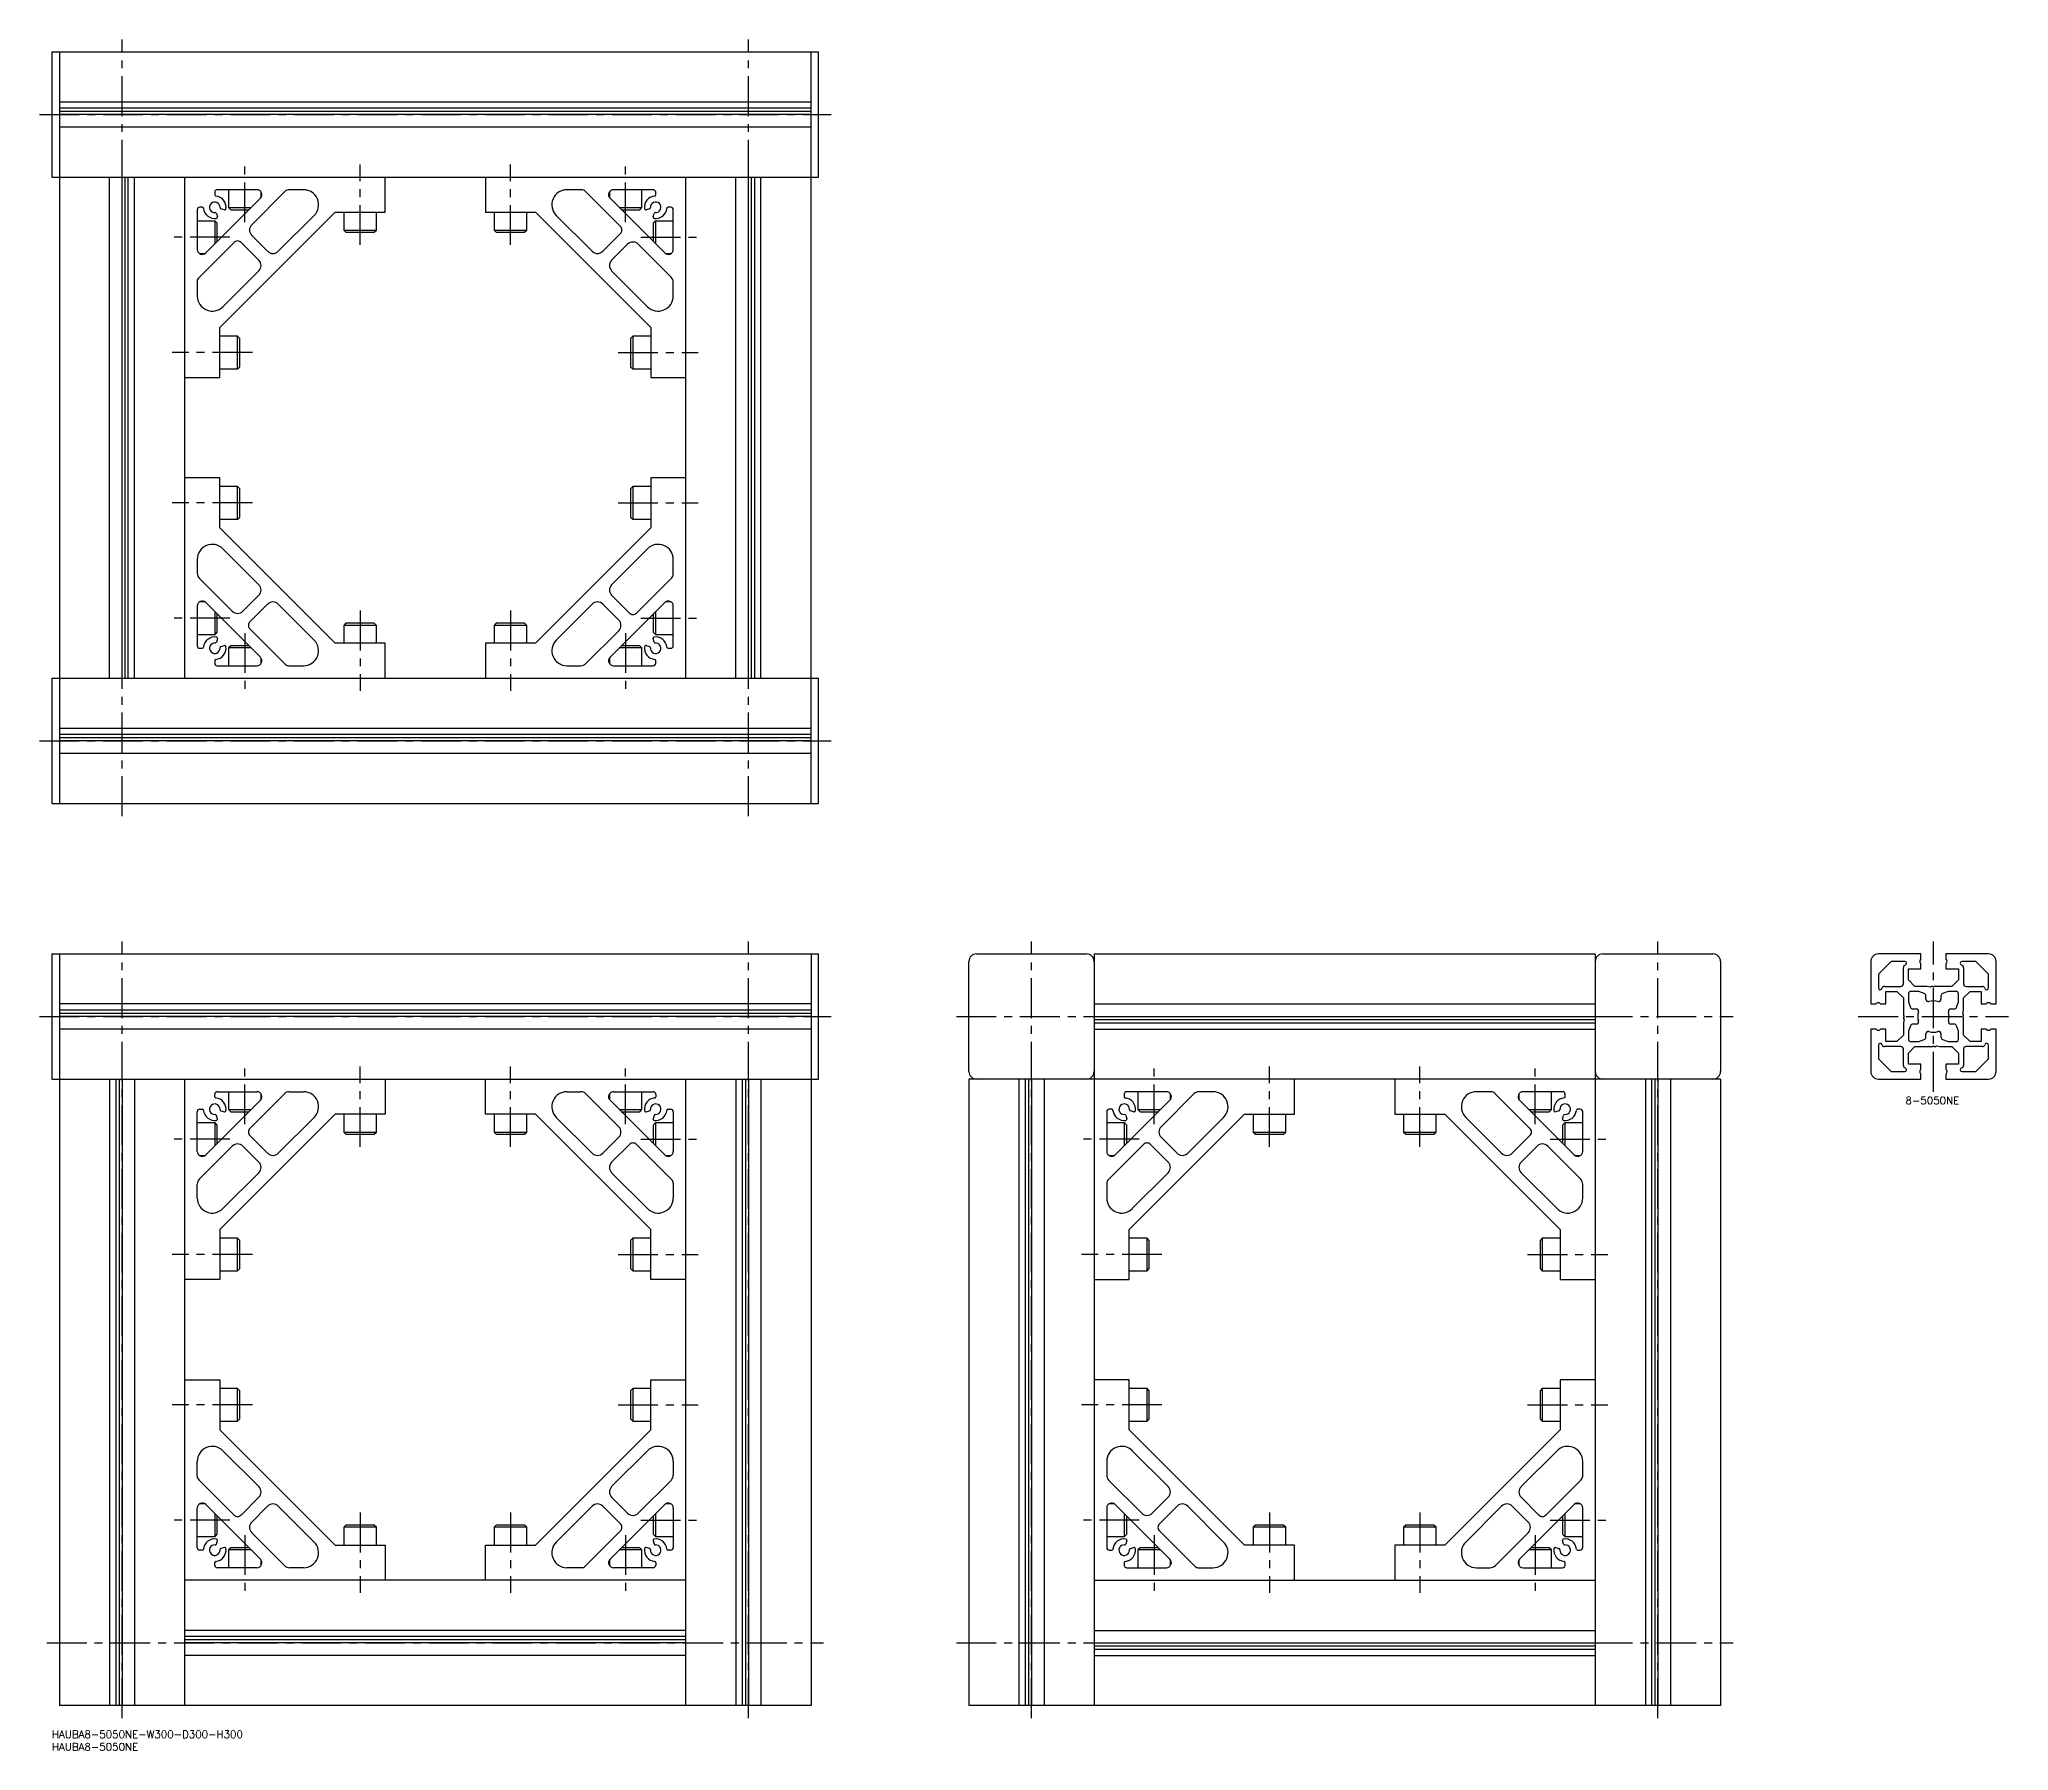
# Model space of a CAD drawing. Extents: x -5 to 781, y -8 to 675.
import ezdxf

# ---------------------------------------------------------------- set-up
doc = ezdxf.new("R2010")
doc.units = 0
doc.header["$LTSCALE"] = 0.5
doc.linetypes.add('CENTER', pattern=[50.8, 31.75, -6.35, 6.35, -6.35])
for name, color, linetype in [('MSM_CENTER', 1, 'CENTER'), ('MSM_CONTINUOUS', 7, 'CONTINUOUS'), ('MSM_PART_NUMBER', 7, 'CONTINUOUS')]:
    doc.layers.add(name, color=color, linetype=linetype)
doc.styles.get("Standard").update_dxf_attribs({"font": 'txt.shx', "height": 3, "bigfont": 'bigfont.shx'})

# ---------------------------------------------------------------- blocks, each defined once
blk = doc.blocks.new('*U8')
at = {"layer": 'MSM_PART_NUMBER'}
blk.add_text('HAUBA8-5050NE-W300-D300-H300', height=3, dxfattribs=at).set_placement((0, -3))
blk = doc.blocks.new('*U9')
at = {"layer": 'MSM_PART_NUMBER'}
blk.add_text('HAUBA8-5050NE', height=3, dxfattribs=at).set_placement((0, -8))
blk = doc.blocks.new('*U10')
at = {"layer": 'MSM_PART_NUMBER'}
blk.add_text('8-5050NE', height=3, dxfattribs=at).set_placement((739.84, 249.97))

msp = doc.modelspace()

# ---------------------------------------------------------------- linework, layer by layer
at = {"layer": 'MSM_CENTER'}
for p, q in [((28, 365), (28, 675)), ((278, 365), (278, 675)), ((-5, 645), (311, 645)), ((77, 602), (77, 625)), ((123, 593), (123, 625)), ((183, 593), (183, 625)), ((229, 602), (229, 625)), ((71, 596), (48, 596)), ((235, 596), (258, 596)), ((80, 550), (48, 550)), ((226, 550), (258, 550)), ((80, 490), (48, 490)), ((226, 490), (258, 490)), ((71, 444), (48, 444)), ((123, 447), (123, 415)), ((183, 447), (183, 415)), ((235, 444), (258, 444)), ((77, 438), (77, 415)), ((229, 438), (229, 415)), ((-5, 395), (311, 395)), ((28, 5), (28, 315)), ((278, 5), (278, 315)), ((391, 5), (391, 315)), ((641, 5), (641, 315)), ((751, 255), (751, 315)), ((-5, 285), (311, 285)), ((361, 285), (671, 285)), ((721, 285), (781, 285)), ((77, 242), (77, 265)), ((123, 233), (123, 265)), ((183, 233), (183, 265)), ((229, 242), (229, 265)), ((440, 242), (440, 265)), ((486, 233), (486, 265)), ((546, 233), (546, 265)), ((592, 242), (592, 265)), ((71, 236), (48, 236)), ((235, 236), (258, 236)), ((434, 236), (411, 236)), ((598, 236), (621, 236)), ((80, 190), (48, 190)), ((226, 190), (258, 190)), ((443, 190), (411, 190)), ((589, 190), (621, 190)), ((80, 130), (48, 130)), ((226, 130), (258, 130)), ((443, 130), (411, 130)), ((589, 130), (621, 130)), ((123, 87), (123, 55)), ((183, 87), (183, 55)), ((486, 87), (486, 55)), ((546, 87), (546, 55)), ((71, 84), (48, 84)), ((235, 84), (258, 84)), ((434, 84), (411, 84)), ((598, 84), (621, 84)), ((77, 78), (77, 55)), ((229, 78), (229, 55)), ((440, 78), (440, 55)), ((592, 78), (592, 55)), ((-2, 35), (308, 35)), ((361, 35), (671, 35))]:
    msp.add_line(p, q, dxfattribs=at)
at = {"layer": 'MSM_CONTINUOUS'}
for p, q in [((0, 670), (0, 620)), ((0, 670), (306, 670)), ((3, 670), (3, 370)), ((303, 370), (303, 670)), ((306, 620), (306, 670)), ((303, 650), (3, 650)), ((303, 647.5), (3, 647.5)), ((303, 646.22), (3, 646.22)), ((303, 645), (3, 645)), ((303, 640), (3, 640)), ((0, 620), (306, 620)), ((23, 420), (23, 620)), ((28, 420), (28, 620)), ((29.22, 420), (29.22, 620)), ((30.5, 420), (30.5, 620)), ((33, 420), (33, 620)), ((53, 420), (53, 620)), ((65, 614), (65, 612.97)), ((81.82, 615), (66, 615)), ((70.5, 615), (70.5, 607.87)), ((92.84, 614.12), (79.75, 601.03)), ((83.5, 611.91), (83.5, 614.09)), ((100.45, 615), (94.96, 615)), ((133, 606), (133, 620)), ((173, 620), (173, 606)), ((211.45, 615), (205.55, 615)), ((226.96, 600.32), (212.86, 614.41)), ((222.5, 614.09), (222.5, 611.91)), ((240, 615), (224.18, 615)), ((235.5, 607.87), (235.5, 615)), ((241, 612.97), (241, 614)), ((253, 420), (253, 620)), ((273, 420), (273, 620)), ((278, 420), (278, 620)), ((279.22, 420), (279.22, 620)), ((280.5, 420), (280.5, 620)), ((283, 420), (283, 620)), ((58, 607), (58, 591.18)), ((60.03, 608), (59, 608)), ((61.41, 589.76), (83.24, 611.59)), ((65.66, 605.54), (66.03, 604.17)), ((67, 559.99), (113.01, 606)), ((68.83, 606.97), (67.46, 607.34)), ((70.5, 607.87), (71.37, 607)), ((70.5, 607.87), (79.52, 607.87)), ((71.37, 607), (78.65, 607)), ((113.01, 606), (133, 606)), ((116.5, 606), (116.5, 598.87)), ((129.5, 598.87), (129.5, 606)), ((173, 606), (192.99, 606)), ((176.5, 606), (176.5, 598.87)), ((189.5, 598.87), (189.5, 606)), ((192.99, 606), (239, 559.99)), ((222.76, 611.59), (244.59, 589.76)), ((226.48, 607.87), (235.5, 607.87)), ((227.35, 607), (234.63, 607)), ((234.63, 607), (235.5, 607.87)), ((238.54, 607.34), (237.17, 606.97)), ((239.97, 604.17), (240.34, 605.54)), ((247, 608), (245.97, 608)), ((248, 591.18), (248, 607)), ((65.13, 602.5), (58, 602.5)), ((66, 601.63), (65.13, 602.5)), ((65.13, 593.48), (65.13, 602.5)), ((66, 594.35), (66, 601.63)), ((90.36, 590.42), (104.69, 604.76)), ((116.5, 598.87), (117.37, 598)), ((116.5, 598.87), (129.5, 598.87)), ((117.37, 598), (128.63, 598)), ((128.63, 598), (129.5, 598.87)), ((176.5, 598.87), (177.37, 598)), ((176.5, 598.87), (189.5, 598.87)), ((177.37, 598), (188.63, 598)), ((188.63, 598), (189.5, 598.87)), ((201.31, 604.76), (215.64, 590.42)), ((219.89, 590.42), (226.96, 597.49)), ((240.87, 602.5), (240, 601.63)), ((240, 601.63), (240, 594.35)), ((248, 602.5), (240.87, 602.5)), ((240.87, 602.5), (240.87, 593.48)), ((72.68, 593.96), (58.59, 579.86)), ((58.91, 589.5), (61.09, 589.5)), ((82.58, 586.89), (75.51, 593.96)), ((79.75, 596.79), (86.11, 590.42)), ((229.79, 593.25), (223.42, 586.89)), ((247.12, 580.16), (234.03, 593.25)), ((244.91, 589.5), (247.09, 589.5)), ((68.24, 568.31), (82.58, 582.64)), ((223.42, 582.64), (237.76, 568.31)), ((58, 578.45), (58, 572.55)), ((248, 572.55), (248, 578.04)), ((67, 540), (67, 559.99)), ((239, 559.99), (239, 540)), ((74.13, 556.5), (67, 556.5)), ((75, 555.63), (74.13, 556.5)), ((74.13, 543.5), (74.13, 556.5)), ((75, 544.37), (75, 555.63)), ((231.87, 556.5), (231, 555.63)), ((231, 555.63), (231, 544.37)), ((239, 556.5), (231.87, 556.5)), ((231.87, 556.5), (231.87, 543.5)), ((67, 543.5), (74.13, 543.5)), ((74.13, 543.5), (75, 544.37)), ((231, 544.37), (231.87, 543.5)), ((231.87, 543.5), (239, 543.5)), ((53, 540), (67, 540)), ((239, 540), (253, 540)), ((67, 500), (53, 500)), ((67, 480.01), (67, 500)), ((74.13, 496.5), (67, 496.5)), ((75, 495.63), (74.13, 496.5)), ((74.13, 483.5), (74.13, 496.5)), ((75, 484.37), (75, 495.63)), ((231.87, 496.5), (231, 495.63)), ((231, 495.63), (231, 484.37)), ((239, 496.5), (231.87, 496.5)), ((231.87, 496.5), (231.87, 483.5)), ((253, 500), (239, 500)), ((239, 500), (239, 480.01)), ((67, 483.5), (74.13, 483.5)), ((113.01, 434), (67, 480.01)), ((74.13, 483.5), (75, 484.37)), ((239, 480.01), (192.99, 434)), ((231, 484.37), (231.87, 483.5)), ((231.87, 483.5), (239, 483.5)), ((82.58, 457.36), (68.24, 471.69)), ((237.76, 471.69), (223.42, 457.36)), ((58, 467.45), (58, 461.96)), ((248, 461.55), (248, 467.45)), ((58.88, 459.84), (71.97, 446.75)), ((233.32, 446.04), (247.41, 460.14)), ((58, 448.82), (58, 433)), ((61.09, 450.5), (58.91, 450.5)), ((83.24, 428.41), (61.41, 450.24)), ((76.21, 446.75), (82.58, 453.11)), ((86.11, 449.58), (79.04, 442.51)), ((104.69, 435.24), (90.36, 449.58)), ((215.64, 449.58), (201.31, 435.24)), ((226.25, 443.21), (219.89, 449.58)), ((244.59, 450.24), (222.76, 428.41)), ((223.42, 453.11), (230.49, 446.04)), ((247.09, 450.5), (244.91, 450.5)), ((248, 433), (248, 448.82)), ((65.13, 437.5), (65.13, 446.52)), ((66, 438.37), (66, 445.65)), ((117.37, 442), (116.5, 441.13)), ((116.5, 441.13), (116.5, 434)), ((129.5, 441.13), (116.5, 441.13)), ((128.63, 442), (117.37, 442)), ((129.5, 441.13), (128.63, 442)), ((129.5, 434), (129.5, 441.13)), ((177.37, 442), (176.5, 441.13)), ((176.5, 441.13), (176.5, 434)), ((189.5, 441.13), (176.5, 441.13)), ((188.63, 442), (177.37, 442)), ((189.5, 441.13), (188.63, 442)), ((189.5, 434), (189.5, 441.13)), ((240, 445.65), (240, 438.37)), ((240.87, 446.52), (240.87, 437.5)), ((58, 437.5), (65.13, 437.5)), ((65.13, 437.5), (66, 438.37)), ((66.03, 435.83), (65.66, 434.46)), ((67.46, 432.66), (68.83, 433.03)), ((71.37, 433), (70.5, 432.13)), ((78.65, 433), (71.37, 433)), ((79.04, 439.68), (93.14, 425.59)), ((133, 434), (113.01, 434)), ((133, 420), (133, 434)), ((173, 434), (173, 420)), ((192.99, 434), (173, 434)), ((213.16, 425.88), (226.25, 438.97)), ((234.63, 433), (227.35, 433)), ((235.5, 432.13), (234.63, 433)), ((237.17, 433.03), (238.54, 432.66)), ((240.34, 434.46), (239.97, 435.83)), ((240, 438.37), (240.87, 437.5)), ((240.87, 437.5), (248, 437.5)), ((59, 432), (60.03, 432)), ((65, 427.03), (65, 426)), ((66, 425), (81.82, 425)), ((70.5, 432.13), (70.5, 425)), ((79.52, 432.13), (70.5, 432.13)), ((83.5, 425.91), (83.5, 428.09)), ((94.55, 425), (100.45, 425)), ((205.55, 425), (211.04, 425)), ((222.5, 428.09), (222.5, 425.91)), ((224.18, 425), (240, 425)), ((235.5, 432.13), (226.48, 432.13)), ((235.5, 425), (235.5, 432.13)), ((241, 426), (241, 427.03)), ((245.97, 432), (247, 432)), ((0, 420), (306, 420)), ((0, 420), (0, 370)), ((306, 370), (306, 420)), ((303, 400), (3, 400)), ((303, 397.5), (3, 397.5)), ((303, 396.22), (3, 396.22)), ((303, 395), (3, 395)), ((303, 390), (3, 390)), ((0, 370), (306, 370)), ((0, 310), (0, 260)), ((0, 310), (306, 310)), ((3, 310), (3, 10)), ((303, 310), (303, 10)), ((306, 260), (306, 310)), ((366, 263), (366, 307)), ((369, 310), (413, 310)), ((416, 310), (416, 10)), ((416, 310), (616, 310)), ((616, 310), (616, 10)), ((619, 310), (663, 310)), ((666, 307), (666, 263)), ((726, 307), (726, 290)), ((746, 310), (729, 310)), ((733.82, 306.71), (729.29, 302.18)), ((739.55, 307), (734.52, 307)), ((746, 308.07), (746, 310)), ((773, 310), (756, 310)), ((756, 310), (756, 308.07)), ((767.48, 307), (762.45, 307)), ((772.71, 302.18), (768.18, 306.71)), ((776, 290), (776, 307)), ((729, 301.48), (729, 296.45)), ((739, 298), (739, 304.56)), ((741, 299.6), (741, 304)), ((741, 304), (746, 304)), ((743.6, 297), (741, 299.6)), ((746, 304), (746, 305.93)), ((756, 305.93), (756, 304)), ((756, 304), (761, 304)), ((761, 299.6), (758.4, 297)), ((761, 304), (761, 299.6)), ((763, 304.56), (763, 298)), ((773, 296.45), (773, 301.48)), ((731.44, 297), (738, 297)), ((732, 290), (732, 295)), ((732, 295), (736.4, 295)), ((736.4, 295), (739, 292.4)), ((739, 292.4), (739, 285.65)), ((741, 294), (741, 291.18)), ((741.06, 290.83), (741.85, 288.66)), ((744.82, 295), (742, 295)), ((748.5, 297), (743.6, 297)), ((747.34, 294.15), (745.17, 294.94)), ((748, 291.9), (748, 293.21)), ((749.78, 296.75), (748.5, 297)), ((750.1, 296.93), (749.78, 296.75)), ((751, 296.7), (750.6, 296.93)), ((751.4, 296.93), (751, 296.7)), ((758.4, 297), (751.65, 297)), ((754, 293.21), (754, 291.9)), ((756.83, 294.94), (754.66, 294.15)), ((760, 295), (757.18, 295)), ((760.15, 288.66), (760.94, 290.83)), ((761, 291.18), (761, 294)), ((763, 292.4), (765.6, 295)), ((763, 287.5), (763, 292.4)), ((764, 297), (770.56, 297)), ((765.6, 295), (770, 295)), ((770, 295), (770, 290)), ((303, 290), (3, 290)), ((303, 287.5), (3, 287.5)), ((303, 286.22), (3, 286.22)), ((303, 285), (3, 285)), ((416, 290), (616, 290)), ((416, 285), (616, 285)), ((416, 283.78), (616, 283.78)), ((726, 290), (727.93, 290)), ((730.07, 290), (732, 290)), ((739.25, 283.78), (739, 282.5)), ((739.07, 285.4), (739.3, 285)), ((739.3, 285), (739.07, 284.6)), ((739.07, 284.1), (739.25, 283.78)), ((742.79, 288), (744.1, 288)), ((757.9, 288), (759.21, 288)), ((762.7, 285), (762.93, 285.4)), ((762.93, 284.6), (762.7, 285)), ((762.75, 286.22), (763, 287.5)), ((762.93, 285.9), (762.75, 286.22)), ((763, 277.6), (763, 284.35)), ((770, 290), (771.93, 290)), ((774.07, 290), (776, 290)), ((303, 280), (3, 280)), ((416, 282.5), (616, 282.5)), ((416, 280), (616, 280)), ((727.93, 280), (726, 280)), ((726, 280), (726, 263)), ((732, 280), (730.07, 280)), ((732, 275), (732, 280)), ((739, 277.6), (736.4, 275)), ((739, 282.5), (739, 277.6)), ((741, 278.82), (741, 276)), ((741.85, 281.34), (741.06, 279.17)), ((744.1, 282), (742.79, 282)), ((745.17, 275.06), (747.34, 275.85)), ((748, 276.79), (748, 278.1)), ((754, 278.1), (754, 276.79)), ((754.66, 275.85), (756.83, 275.06)), ((759.21, 282), (757.9, 282)), ((760.94, 279.17), (760.15, 281.34)), ((761, 276), (761, 278.82)), ((765.6, 275), (763, 277.6)), ((771.93, 280), (770, 280)), ((770, 280), (770, 275)), ((776, 280), (774.07, 280)), ((776, 263), (776, 280)), ((729, 273.55), (729, 268.52)), ((729.29, 267.82), (733.82, 263.29)), ((738, 273), (731.44, 273)), ((736.4, 275), (732, 275)), ((739, 265.44), (739, 272)), ((741, 270.4), (743.6, 273)), ((741, 266), (741, 270.4)), ((742, 275), (744.82, 275)), ((743.6, 273), (750.35, 273)), ((750.6, 273.07), (751, 273.3)), ((751, 273.3), (751.4, 273.07)), ((751.9, 273.07), (752.22, 273.25)), ((752.22, 273.25), (753.5, 273)), ((753.5, 273), (758.4, 273)), ((757.18, 275), (760, 275)), ((758.4, 273), (761, 270.4)), ((761, 270.4), (761, 266)), ((763, 272), (763, 265.44)), ((770.56, 273), (764, 273)), ((770, 275), (765.6, 275)), ((768.18, 263.29), (772.71, 267.82)), ((773, 268.52), (773, 273.55)), ((0, 260), (306, 260)), ((23, 260), (23, 10)), ((25.5, 260), (25.5, 10)), ((26.78, 260), (26.78, 10)), ((28, 260), (28, 10)), ((33, 260), (33, 10)), ((53, 10), (53, 260)), ((133, 260), (133, 246)), ((173, 246), (173, 260)), ((253, 10), (253, 260)), ((273, 260), (273, 10)), ((275.5, 260), (275.5, 10)), ((276.78, 260), (276.78, 10)), ((278, 260), (278, 10)), ((283, 260), (283, 10)), ((666, 260), (366, 260)), ((366, 260), (366, 10)), ((386, 260), (386, 10)), ((388.5, 260), (388.5, 10)), ((389.78, 260), (389.78, 10)), ((391, 260), (391, 10)), ((396, 260), (396, 10)), ((496, 246), (496, 260)), ((536, 260), (536, 246)), ((636, 260), (636, 10)), ((638.5, 260), (638.5, 10)), ((639.78, 260), (639.78, 10)), ((641, 260), (641, 10)), ((646, 260), (646, 10)), ((666, 260), (666, 10)), ((729, 260), (746, 260)), ((734.52, 263), (739.55, 263)), ((746, 266), (741, 266)), ((746, 264.07), (746, 266)), ((746, 260), (746, 261.93)), ((761, 266), (756, 266)), ((756, 266), (756, 264.07)), ((756, 261.93), (756, 260)), ((756, 260), (773, 260)), ((762.45, 263), (767.48, 263)), ((83.24, 251.59), (61.41, 229.76)), ((65, 252.97), (65, 254)), ((66, 255), (81.82, 255)), ((70.5, 255), (70.5, 247.87)), ((79.04, 240.32), (93.14, 254.41)), ((83.5, 251.91), (83.5, 254.09)), ((94.55, 255), (100.45, 255)), ((205.55, 255), (211.04, 255)), ((213.16, 254.12), (226.25, 241.03)), ((222.5, 254.09), (222.5, 251.91)), ((244.59, 229.76), (222.76, 251.59)), ((224.18, 255), (240, 255)), ((235.5, 247.87), (235.5, 255)), ((241, 254), (241, 252.97)), ((424.41, 229.76), (446.24, 251.59)), ((428, 254), (428, 252.97)), ((444.82, 255), (429, 255)), ((433.5, 255), (433.5, 247.87)), ((455.84, 254.12), (442.75, 241.03)), ((446.5, 251.91), (446.5, 254.09)), ((463.45, 255), (457.96, 255)), ((574.45, 255), (568.55, 255)), ((589.96, 240.32), (575.86, 254.41)), ((585.5, 254.09), (585.5, 251.91)), ((585.76, 251.59), (607.59, 229.76)), ((603, 255), (587.18, 255)), ((598.5, 247.87), (598.5, 255)), ((604, 252.97), (604, 254)), ((58, 231.18), (58, 247)), ((59, 248), (60.03, 248)), ((66.03, 244.17), (65.66, 245.54)), ((113.01, 246), (67, 199.99)), ((67.46, 247.34), (68.83, 246.97)), ((70.5, 247.87), (71.37, 247)), ((70.5, 247.87), (79.52, 247.87)), ((71.37, 247), (78.65, 247)), ((104.69, 244.76), (90.36, 230.42)), ((133, 246), (113.01, 246)), ((116.5, 246), (116.5, 238.87)), ((129.5, 238.87), (129.5, 246)), ((192.99, 246), (173, 246)), ((176.5, 246), (176.5, 238.87)), ((189.5, 238.87), (189.5, 246)), ((239, 199.99), (192.99, 246)), ((215.64, 230.42), (201.31, 244.76)), ((226.48, 247.87), (235.5, 247.87)), ((227.27, 247), (234.63, 247)), ((234.63, 247), (235.5, 247.87)), ((237.17, 246.97), (238.54, 247.34)), ((240.34, 245.54), (239.97, 244.17)), ((245.97, 248), (247, 248)), ((248, 247), (248, 231.18)), ((421, 247), (421, 231.18)), ((423.03, 248), (422, 248)), ((428.66, 245.54), (429.03, 244.17)), ((430, 199.99), (476.01, 246)), ((431.83, 246.97), (430.46, 247.34)), ((433.5, 247.87), (434.37, 247)), ((433.5, 247.87), (442.52, 247.87)), ((434.37, 247), (441.65, 247)), ((453.36, 230.42), (467.69, 244.76)), ((476.01, 246), (496, 246)), ((479.5, 246), (479.5, 238.87)), ((492.5, 238.87), (492.5, 246)), ((536, 246), (555.99, 246)), ((539.5, 246), (539.5, 238.87)), ((552.5, 238.87), (552.5, 246)), ((555.99, 246), (602, 199.99)), ((564.31, 244.76), (578.64, 230.42)), ((589.48, 247.87), (598.5, 247.87)), ((590.35, 247), (597.63, 247)), ((597.63, 247), (598.5, 247.87)), ((601.54, 247.34), (600.17, 246.97)), ((602.97, 244.17), (603.34, 245.54)), ((610, 248), (608.97, 248)), ((611, 231.18), (611, 247)), ((65.13, 242.5), (58, 242.5)), ((66, 241.63), (65.13, 242.5)), ((65.13, 233.48), (65.13, 242.5)), ((66, 234.27), (66, 241.63)), ((86.11, 230.42), (79.04, 237.49)), ((116.5, 238.87), (117.37, 238)), ((116.5, 238.87), (129.5, 238.87)), ((117.37, 238), (128.63, 238)), ((128.63, 238), (129.5, 238.87)), ((176.5, 238.87), (177.37, 238)), ((176.5, 238.87), (189.5, 238.87)), ((177.37, 238), (188.63, 238)), ((188.63, 238), (189.5, 238.87)), ((226.25, 236.79), (219.89, 230.42)), ((240.87, 242.5), (240, 241.63)), ((240, 241.63), (240, 234.35)), ((248, 242.5), (240.87, 242.5)), ((240.87, 242.5), (240.87, 233.48)), ((428.13, 242.5), (421, 242.5)), ((429, 241.63), (428.13, 242.5)), ((428.13, 233.48), (428.13, 242.5)), ((429, 234.35), (429, 241.63)), ((442.75, 236.79), (449.11, 230.42)), ((479.5, 238.87), (480.37, 238)), ((479.5, 238.87), (492.5, 238.87)), ((480.37, 238), (491.63, 238)), ((491.63, 238), (492.5, 238.87)), ((539.5, 238.87), (540.37, 238)), ((539.5, 238.87), (552.5, 238.87)), ((540.37, 238), (551.63, 238)), ((551.63, 238), (552.5, 238.87)), ((582.89, 230.42), (589.96, 237.49)), ((603.87, 242.5), (603, 241.63)), ((603, 241.63), (603, 234.35)), ((611, 242.5), (603.87, 242.5)), ((603.87, 242.5), (603.87, 233.48)), ((58.88, 220.16), (71.97, 233.25)), ((58.91, 229.5), (61.09, 229.5)), ((76.21, 233.25), (82.58, 226.89)), ((223.42, 226.89), (230.49, 233.96)), ((233.32, 233.96), (247.41, 219.86)), ((244.91, 229.5), (247.09, 229.5)), ((435.68, 233.96), (421.59, 219.86)), ((421.91, 229.5), (424.09, 229.5)), ((445.58, 226.89), (438.51, 233.96)), ((592.79, 233.25), (586.42, 226.89)), ((610.12, 220.16), (597.03, 233.25)), ((607.91, 229.5), (610.09, 229.5)), ((82.58, 222.64), (68.24, 208.31)), ((237.76, 208.31), (223.42, 222.64)), ((431.24, 208.31), (445.58, 222.64)), ((586.42, 222.64), (600.76, 208.31)), ((58, 212.55), (58, 218.04)), ((248, 218.45), (248, 212.55)), ((421, 218.45), (421, 212.55)), ((611, 212.55), (611, 218.04)), ((67, 199.99), (67, 180)), ((74.13, 196.5), (67, 196.5)), ((75, 195.63), (74.13, 196.5)), ((74.13, 183.5), (74.13, 196.5)), ((231.87, 196.5), (231, 195.63)), ((239, 196.5), (231.87, 196.5)), ((231.87, 196.5), (231.87, 183.5)), ((239, 180), (239, 199.99)), ((430, 180), (430, 199.99)), ((437.13, 196.5), (430, 196.5)), ((438, 195.63), (437.13, 196.5)), ((437.13, 183.5), (437.13, 196.5)), ((594.87, 196.5), (594, 195.63)), ((602, 196.5), (594.87, 196.5)), ((594.87, 196.5), (594.87, 183.5)), ((602, 199.99), (602, 180)), ((75, 184.37), (75, 195.63)), ((231, 195.63), (231, 184.37)), ((438, 184.37), (438, 195.63)), ((594, 195.63), (594, 184.37)), ((67, 183.5), (74.13, 183.5)), ((74.13, 183.5), (75, 184.37)), ((231, 184.37), (231.87, 183.5)), ((231.87, 183.5), (239, 183.5)), ((430, 183.5), (437.13, 183.5)), ((437.13, 183.5), (438, 184.37)), ((594, 184.37), (594.87, 183.5)), ((594.87, 183.5), (602, 183.5)), ((67, 180), (53, 180)), ((253, 180), (239, 180)), ((416, 180), (430, 180)), ((602, 180), (616, 180)), ((53, 140), (67, 140)), ((67, 140), (67, 120.01)), ((74.13, 136.5), (67, 136.5)), ((75, 135.63), (74.13, 136.5)), ((74.13, 123.5), (74.13, 136.5)), ((75, 124.37), (75, 135.63)), ((231.87, 136.5), (231, 135.63)), ((231, 135.63), (231, 124.37)), ((239, 136.5), (231.87, 136.5)), ((231.87, 136.5), (231.87, 123.5)), ((239, 120.01), (239, 140)), ((239, 140), (253, 140)), ((430, 140), (416, 140)), ((430, 120.01), (430, 140)), ((437.13, 136.5), (430, 136.5)), ((438, 135.63), (437.13, 136.5)), ((437.13, 123.5), (437.13, 136.5)), ((438, 124.37), (438, 135.63)), ((594.87, 136.5), (594, 135.63)), ((594, 135.63), (594, 124.37)), ((602, 136.5), (594.87, 136.5)), ((594.87, 136.5), (594.87, 123.5)), ((616, 140), (602, 140)), ((602, 140), (602, 120.01)), ((67, 123.5), (74.13, 123.5)), ((67, 120.01), (113.01, 74)), ((74.13, 123.5), (75, 124.37)), ((192.99, 74), (239, 120.01)), ((231, 124.37), (231.87, 123.5)), ((231.87, 123.5), (239, 123.5)), ((430, 123.5), (437.13, 123.5)), ((476.01, 74), (430, 120.01)), ((437.13, 123.5), (438, 124.37)), ((602, 120.01), (555.99, 74)), ((594, 124.37), (594.87, 123.5)), ((594.87, 123.5), (602, 123.5)), ((68.24, 111.69), (82.58, 97.36)), ((223.42, 97.36), (237.76, 111.69)), ((445.58, 97.36), (431.24, 111.69)), ((600.76, 111.69), (586.42, 97.36)), ((58, 101.55), (58, 107.45)), ((248, 107.45), (248, 101.96)), ((421, 107.45), (421, 101.96)), ((611, 101.55), (611, 107.45)), ((72.68, 86.04), (58.59, 100.14)), ((247.12, 99.84), (234.03, 86.75)), ((421.88, 99.84), (434.97, 86.75)), ((596.32, 86.04), (610.41, 100.14)), ((58, 73), (58, 88.82)), ((61.09, 90.5), (58.91, 90.5)), ((61.41, 90.24), (83.24, 68.41)), ((65.13, 77.5), (65.13, 86.52)), ((82.58, 93.11), (75.51, 86.04)), ((79.75, 83.21), (86.11, 89.58)), ((90.36, 89.58), (104.69, 75.24)), ((201.31, 75.24), (215.64, 89.58)), ((219.89, 89.58), (226.96, 82.51)), ((222.76, 68.41), (244.59, 90.24)), ((229.79, 86.75), (223.42, 93.11)), ((240.87, 86.52), (240.87, 77.5)), ((247.09, 90.5), (244.91, 90.5)), ((248, 88.82), (248, 73)), ((421, 88.82), (421, 73)), ((424.09, 90.5), (421.91, 90.5)), ((446.24, 68.41), (424.41, 90.24)), ((428.13, 77.5), (428.13, 86.52)), ((439.21, 86.75), (445.58, 93.11)), ((449.11, 89.58), (442.04, 82.51)), ((467.69, 75.24), (453.36, 89.58)), ((578.64, 89.58), (564.31, 75.24)), ((589.25, 83.21), (582.89, 89.58)), ((607.59, 90.24), (585.76, 68.41)), ((586.42, 93.11), (593.49, 86.04)), ((603.87, 86.52), (603.87, 77.5)), ((610.09, 90.5), (607.91, 90.5)), ((611, 73), (611, 88.82)), ((66, 78.37), (66, 85.65)), ((92.84, 65.88), (79.75, 78.97)), ((117.37, 82), (116.5, 81.13)), ((116.5, 81.13), (116.5, 74)), ((129.5, 81.13), (116.5, 81.13)), ((128.63, 82), (117.37, 82)), ((129.5, 81.13), (128.63, 82)), ((129.5, 74), (129.5, 81.13)), ((177.37, 82), (176.5, 81.13)), ((176.5, 81.13), (176.5, 74)), ((189.5, 81.13), (176.5, 81.13)), ((188.63, 82), (177.37, 82)), ((189.5, 81.13), (188.63, 82)), ((189.5, 74), (189.5, 81.13)), ((226.96, 79.68), (212.86, 65.59)), ((240, 85.73), (240, 78.37)), ((429, 78.37), (429, 85.65)), ((442.04, 79.68), (456.14, 65.59)), ((480.37, 82), (479.5, 81.13)), ((479.5, 81.13), (479.5, 74)), ((492.5, 81.13), (479.5, 81.13)), ((491.63, 82), (480.37, 82)), ((492.5, 81.13), (491.63, 82)), ((492.5, 74), (492.5, 81.13)), ((540.37, 82), (539.5, 81.13)), ((539.5, 81.13), (539.5, 74)), ((552.5, 81.13), (539.5, 81.13)), ((551.63, 82), (540.37, 82)), ((552.5, 81.13), (551.63, 82)), ((552.5, 74), (552.5, 81.13)), ((576.16, 65.88), (589.25, 78.97)), ((603, 85.65), (603, 78.37)), ((58, 77.5), (65.13, 77.5)), ((60.03, 72), (59, 72)), ((65.13, 77.5), (66, 78.37)), ((65.66, 74.46), (66.03, 75.83)), ((68.83, 73.03), (67.46, 72.66)), ((71.37, 73), (70.5, 72.13)), ((70.5, 72.13), (70.5, 65)), ((79.52, 72.13), (70.5, 72.13)), ((78.73, 73), (71.37, 73)), ((113.01, 74), (133, 74)), ((133, 74), (133, 60)), ((173, 74), (192.99, 74)), ((173, 60), (173, 74)), ((235.5, 72.13), (226.48, 72.13)), ((234.63, 73), (227.35, 73)), ((235.5, 72.13), (234.63, 73)), ((235.5, 65), (235.5, 72.13)), ((238.54, 72.66), (237.17, 73.03)), ((239.97, 75.83), (240.34, 74.46)), ((240, 78.37), (240.87, 77.5)), ((240.87, 77.5), (248, 77.5)), ((247, 72), (245.97, 72)), ((421, 77.5), (428.13, 77.5)), ((422, 72), (423.03, 72)), ((428.13, 77.5), (429, 78.37)), ((429.03, 75.83), (428.66, 74.46)), ((430.46, 72.66), (431.83, 73.03)), ((434.37, 73), (433.5, 72.13)), ((433.5, 72.13), (433.5, 65)), ((442.52, 72.13), (433.5, 72.13)), ((441.65, 73), (434.37, 73)), ((496, 74), (476.01, 74)), ((496, 60), (496, 74)), ((536, 74), (536, 60)), ((555.99, 74), (536, 74)), ((598.5, 72.13), (589.48, 72.13)), ((597.63, 73), (590.35, 73)), ((598.5, 72.13), (597.63, 73)), ((598.5, 65), (598.5, 72.13)), ((600.17, 73.03), (601.54, 72.66)), ((603.34, 74.46), (602.97, 75.83)), ((603, 78.37), (603.87, 77.5)), ((603.87, 77.5), (611, 77.5)), ((608.97, 72), (610, 72)), ((65, 66), (65, 67.03)), ((81.82, 65), (66, 65)), ((83.5, 65.91), (83.5, 68.09)), ((100.45, 65), (94.96, 65)), ((211.45, 65), (205.55, 65)), ((222.5, 68.09), (222.5, 65.91)), ((240, 65), (224.18, 65)), ((241, 67.03), (241, 66)), ((428, 67.03), (428, 66)), ((429, 65), (444.82, 65)), ((446.5, 65.91), (446.5, 68.09)), ((457.55, 65), (463.45, 65)), ((568.55, 65), (574.04, 65)), ((585.5, 68.09), (585.5, 65.91)), ((587.18, 65), (603, 65)), ((604, 66), (604, 67.03)), ((253, 60), (53, 60)), ((416, 60), (616, 60)), ((253, 40), (53, 40)), ((416, 40), (616, 40)), ((253, 37.5), (53, 37.5)), ((253, 36.22), (53, 36.22)), ((253, 35), (53, 35)), ((416, 35), (616, 35)), ((416, 33.78), (616, 33.78)), ((416, 32.5), (616, 32.5)), ((253, 30), (53, 30)), ((416, 30), (616, 30)), ((303, 10), (3, 10)), ((666, 10), (366, 10))]:
    msp.add_line(p, q, dxfattribs=at)
for centre, radius, start, end in [((66, 614), 1, 90, 180), ((81.82, 613), 2, 315, 90), ((94.96, 612), 3, 90, 135), ((100.45, 609), 6, 315, 90), ((205.55, 609), 6, 90, 225), ((211.45, 613), 2, 45, 90), ((224.18, 613), 2, 90, 225), ((240, 614), 1, 0, 90), ((59, 607), 1, 90, 180), ((60.03, 607.5), 0.5, 5.73917, 90), ((65, 608), 4.5, 185.73917, 277.8202), ((65, 608), 2.1, 356.08695, 273.91305), ((65.5, 612.97), 0.5, 180, 264.2608), ((65.18, 605.41), 0.5, 15.00168, 93.91305), ((65, 608), 4.5, 352.18101, 84.26083), ((67.59, 607.82), 0.5, 176.08693, 255.00168), ((68.96, 607.46), 0.5, 255.00168, 352.18101), ((241, 608), 4.5, 95.73917, 187.8202), ((237.04, 607.46), 0.5, 187.82023, 285.00168), ((238.41, 607.82), 0.5, 285.00168, 3.91305), ((241, 608), 2.1, 266.08695, 183.91305), ((240.82, 605.41), 0.5, 86.08693, 165.00168), ((241, 608), 4.5, 262.18101, 354.26083), ((240.5, 612.97), 0.5, 275.73917, 0), ((245.97, 607.5), 0.5, 90, 174.2608), ((247, 607), 1, 0, 90), ((65.54, 604.04), 0.5, 277.82023, 15.00168), ((81.87, 598.91), 3, 135, 224.99972), ((225.54, 598.91), 2, 314.99972, 45), ((240.46, 604.04), 0.5, 165.00168, 262.18101), ((60, 591.18), 2, 180, 315), ((74.09, 592.54), 2, 44.99972, 135), ((88.24, 592.54), 3, 224.99972, 315), ((217.76, 592.54), 3, 225, 314.99972), ((231.91, 591.13), 3, 45, 134.99972), ((246, 591.18), 2, 225, 0), ((80.46, 584.76), 3, 315, 44.99972), ((225.54, 584.76), 3, 134.99972, 225), ((60, 578.45), 2, 135, 180), ((245, 578.04), 3, 0, 45), ((64, 572.55), 6, 180, 315), ((242, 572.55), 6, 225, 0), ((64, 467.45), 6, 45, 180), ((242, 467.45), 6, 360, 135), ((61, 461.96), 3, 180, 225), ((80.46, 455.24), 3, 314.99972, 45), ((225.54, 455.24), 3, 135, 224.99972), ((246, 461.55), 2, 315, 0), ((60, 448.82), 2, 45, 180), ((88.24, 447.46), 3, 45, 134.99972), ((217.76, 447.46), 3, 44.99972, 135), ((246, 448.82), 2, 0, 135), ((74.09, 448.87), 3, 225, 314.99972), ((80.46, 441.09), 2, 134.99972, 225), ((224.13, 441.09), 3, 315, 44.99972), ((231.91, 447.46), 2, 224.99972, 315), ((59, 433), 1, 180, 270), ((60.03, 432.5), 0.5, 270, 354.2608), ((65, 432), 4.5, 82.18101, 174.26083), ((65, 432), 2.1, 86.08695, 3.91305), ((65.18, 434.59), 0.5, 266.08693, 345.00168), ((65, 432), 4.5, 275.73917, 7.8202), ((65.54, 435.96), 0.5, 345.00168, 82.18101), ((67.59, 432.18), 0.5, 105.00168, 183.91305), ((68.96, 432.54), 0.5, 7.82023, 105.00168), ((100.45, 431), 6, 270, 45), ((205.55, 431), 6, 135, 270), ((241, 432), 4.5, 172.18101, 264.26083), ((237.04, 432.54), 0.5, 75.00168, 172.18101), ((238.41, 432.18), 0.5, 356.08693, 75.00168), ((241, 432), 2.1, 176.08695, 93.91305), ((240.46, 435.96), 0.5, 97.82023, 195.00168), ((240.82, 434.59), 0.5, 195.00168, 273.91305), ((241, 432), 4.5, 5.73917, 97.8202), ((245.97, 432.5), 0.5, 185.73917, 270), ((247, 433), 1, 270, 0), ((65.5, 427.03), 0.5, 95.73917, 180), ((66, 426), 1, 180, 270), ((81.82, 427), 2, 270, 45), ((94.55, 427), 2, 225, 270), ((211.04, 428), 3, 270, 315), ((224.18, 427), 2, 135, 270), ((240, 426), 1, 270, 0), ((240.5, 427.03), 0.5, 0, 84.2608), ((369, 307), 3, 90, 180), ((413, 307), 3, 0, 90), ((619, 307), 3, 90, 180), ((663, 307), 3, 0, 90), ((729, 307), 3, 90, 180), ((734.52, 306), 1, 90, 135), ((739.55, 306.25), 0.75, 284.9006, 90), ((746.5, 307), 1, 130.0052, 229.9948), ((745.6, 308.07), 0.4, 310.0052, 0), ((756.4, 308.07), 0.4, 180, 229.9948), ((755.5, 307), 1, 310.0052, 49.9948), ((762.45, 306.25), 0.75, 90, 255.0994), ((767.48, 306), 1, 45, 90), ((773, 307), 3, 0, 90), ((730, 301.48), 1, 135, 180), ((740, 304.56), 1, 104.9006, 180), ((745.6, 305.93), 0.4, 0, 49.9948), ((756.4, 305.93), 0.4, 130.0052, 180), ((762, 304.56), 1, 0, 75.0994), ((772, 301.48), 1, 0, 45), ((729.75, 296.45), 0.75, 180, 345.0994), ((731.44, 296), 1, 90, 165.0994), ((738, 298), 1, 270, 0), ((742, 294), 1, 90, 180), ((742, 291.18), 1, 180, 200), ((744.82, 294), 1, 70, 90), ((747, 293.21), 1, 0, 70), ((748.95, 291.9), 0.95, 180, 286.54224), ((751, 285), 6.25, 73.45775, 106.54225), ((750.35, 296.5), 0.5, 60, 120), ((751.65, 296.5), 0.5, 90, 120), ((753.05, 291.9), 0.95, 253.45775, 0), ((755, 293.21), 1, 110, 180), ((757.18, 294), 1, 90, 110), ((760, 294), 1, 0, 90), ((760, 291.18), 1, 340, 0), ((764, 298), 1, 180, 270), ((770.56, 296), 1, 14.9006, 90), ((772.25, 296.45), 0.75, 194.9006, 0), ((727.93, 290.4), 0.4, 270, 319.9948), ((729, 289.5), 1, 40.0052, 139.9948), ((730.07, 290.4), 0.4, 220.0052, 270), ((739.5, 285.65), 0.5, 180, 210), ((739.5, 284.35), 0.5, 150, 210), ((742.79, 289), 1, 200, 270), ((744.1, 287.05), 0.95, 343.45775, 90), ((744.1, 282.95), 0.95, 270, 16.54224), ((751, 285), 6.25, 163.45775, 196.54225), ((757.9, 287.05), 0.95, 90, 196.54224), ((757.9, 282.95), 0.95, 163.45775, 270), ((751, 285), 6.25, 343.45775, 16.54225), ((759.21, 289), 1, 270, 340), ((762.5, 285.65), 0.5, 330, 30), ((762.5, 284.35), 0.5, 0, 30), ((771.93, 290.4), 0.4, 270, 319.9948), ((773, 289.5), 1, 40.0052, 139.9948), ((774.07, 290.4), 0.4, 220.0052, 270), ((727.93, 279.6), 0.4, 40.0052, 90), ((729, 280.5), 1, 220.0052, 319.9948), ((730.07, 279.6), 0.4, 90, 139.9948), ((742, 278.82), 1, 160, 180), ((742, 276), 1, 180, 270), ((742.79, 281), 1, 90, 160), ((747, 276.79), 1, 290, 0), ((748.95, 278.1), 0.95, 73.45775, 180), ((751, 285), 6.25, 253.45775, 286.54225), ((753.05, 278.1), 0.95, 0, 106.54224), ((755, 276.79), 1, 180, 250), ((759.21, 281), 1, 20, 90), ((760, 276), 1, 270, 0), ((760, 278.82), 1, 0, 20), ((771.93, 279.6), 0.4, 40.0052, 90), ((773, 280.5), 1, 220.0052, 319.9948), ((774.07, 279.6), 0.4, 90, 139.9948), ((729.75, 273.55), 0.75, 14.9006, 180), ((730, 268.52), 1, 180, 225), ((731.44, 274), 1, 194.9006, 270), ((738, 272), 1, 0, 90), ((744.82, 276), 1, 270, 290), ((750.35, 273.5), 0.5, 270, 300), ((751.65, 273.5), 0.5, 240, 300), ((757.18, 276), 1, 250, 270), ((764, 272), 1, 90, 180), ((770.56, 274), 1, 270, 345.0994), ((772.25, 273.55), 0.75, 0, 165.0994), ((772, 268.52), 1, 315, 0), ((369, 263), 3, 180, 270), ((413, 263), 3, 270, 0), ((619, 263), 3, 180, 270), ((663, 263), 3, 270, 0), ((729, 263), 3, 180, 270), ((734.52, 264), 1, 225, 270), ((740, 265.44), 1, 180, 255.0994), ((739.55, 263.75), 0.75, 270, 75.0994), ((746.5, 263), 1, 130.0052, 229.9948), ((745.6, 264.07), 0.4, 310.0052, 0), ((745.6, 261.93), 0.4, 0, 49.9948), ((756.4, 264.07), 0.4, 180, 229.9948), ((756.4, 261.93), 0.4, 130.0052, 180), ((755.5, 263), 1, 310.0052, 49.9948), ((762.45, 263.75), 0.75, 104.9006, 270), ((762, 265.44), 1, 284.9006, 0), ((767.48, 264), 1, 270, 315), ((773, 263), 3, 270, 0), ((66, 254), 1, 90, 180), ((65.5, 252.97), 0.5, 180, 264.26083), ((65, 248), 4.5, 352.1798, 84.26083), ((81.82, 253), 2, 315, 90), ((94.55, 253), 2, 90, 135), ((100.45, 249), 6, 315, 90), ((205.55, 249), 6, 90, 225), ((211.04, 252), 3, 45, 90), ((224.18, 253), 2, 90, 225), ((241, 248), 4.5, 95.73917, 187.81899), ((240, 254), 1, 0, 90), ((240.5, 252.97), 0.5, 275.7392, 0), ((429, 254), 1, 90, 180), ((428.5, 252.97), 0.5, 180, 264.2608), ((428, 248), 4.5, 352.18101, 84.26083), ((444.82, 253), 2, 315, 90), ((457.96, 252), 3, 90, 135), ((463.45, 249), 6, 315, 90), ((568.55, 249), 6, 90, 225), ((574.45, 253), 2, 45, 90), ((587.18, 253), 2, 90, 225), ((604, 248), 4.5, 95.73917, 187.8202), ((603, 254), 1, 0, 90), ((603.5, 252.97), 0.5, 275.73917, 0), ((59, 247), 1, 90, 180), ((60.03, 247.5), 0.5, 5.7392, 90), ((65, 248), 4.5, 185.73917, 277.81899), ((65, 248), 2.1, 356.08695, 273.91305), ((65.18, 245.41), 0.5, 14.99832, 93.91307), ((65.54, 244.04), 0.5, 277.81899, 14.99832), ((67.59, 247.82), 0.5, 176.08695, 254.99832), ((68.96, 247.46), 0.5, 254.99832, 352.17977), ((237.04, 247.46), 0.5, 187.81899, 284.99832), ((238.41, 247.82), 0.5, 284.99832, 3.91307), ((241, 248), 2.1, 266.08695, 183.91305), ((240.46, 244.04), 0.5, 164.99832, 262.17977), ((240.82, 245.41), 0.5, 86.08695, 164.99832), ((241, 248), 4.5, 262.1798, 354.26083), ((245.97, 247.5), 0.5, 90, 174.26083), ((247, 247), 1, 0, 90), ((422, 247), 1, 90, 180), ((423.03, 247.5), 0.5, 5.73917, 90), ((428, 248), 4.5, 185.73917, 277.8202), ((428, 248), 2.1, 356.08695, 273.91305), ((428.18, 245.41), 0.5, 15.00168, 93.91305), ((428.54, 244.04), 0.5, 277.82023, 15.00168), ((430.59, 247.82), 0.5, 176.08693, 255.00168), ((431.96, 247.46), 0.5, 255.00168, 352.18101), ((600.04, 247.46), 0.5, 187.82023, 285.00168), ((601.41, 247.82), 0.5, 285.00168, 3.91305), ((604, 248), 2.1, 266.08695, 183.91305), ((603.46, 244.04), 0.5, 165.00168, 262.18101), ((603.82, 245.41), 0.5, 86.08693, 165.00168), ((604, 248), 4.5, 262.18101, 354.26083), ((608.97, 247.5), 0.5, 90, 174.2608), ((610, 247), 1, 0, 90), ((80.46, 238.91), 2, 135, 225.00028), ((224.13, 238.91), 3, 315.00028, 45), ((444.87, 238.91), 3, 135, 224.99972), ((588.54, 238.91), 2, 314.99972, 45), ((60, 231.18), 2, 180, 315), ((74.09, 231.13), 3, 45.00028, 135), ((88.24, 232.54), 3, 225.00028, 315), ((217.76, 232.54), 3, 225, 315.00028), ((231.91, 232.54), 2, 45, 135.00028), ((246, 231.18), 2, 225, 0), ((423, 231.18), 2, 180, 315), ((437.09, 232.54), 2, 44.99972, 135), ((451.24, 232.54), 3, 224.99972, 315), ((580.76, 232.54), 3, 225, 314.99972), ((594.91, 231.13), 3, 45, 134.99972), ((609, 231.18), 2, 225, 0), ((61, 218.04), 3, 135, 180), ((80.46, 224.76), 3, 315, 45.00028), ((225.54, 224.76), 3, 135.00028, 225), ((443.46, 224.76), 3, 315, 44.99972), ((588.54, 224.76), 3, 134.99972, 225), ((608, 218.04), 3, 0, 45), ((64, 212.55), 6, 180, 315), ((242, 212.55), 6, 225, 0), ((246, 218.45), 2, 0, 45), ((423, 218.45), 2, 135, 180), ((427, 212.55), 6, 180, 315), ((605, 212.55), 6, 225, 0), ((64, 107.45), 6, 45, 180), ((242, 107.45), 6, 0, 135), ((427, 107.45), 6, 45, 180), ((605, 107.45), 6, 360, 135), ((60, 101.55), 2, 180, 225), ((80.46, 95.24), 3, 315.00028, 45), ((225.54, 95.24), 3, 135, 225.00028), ((245, 101.96), 3, 315, 0), ((424, 101.96), 3, 180, 225), ((443.46, 95.24), 3, 314.99972, 45), ((588.54, 95.24), 3, 135, 224.99972), ((609, 101.55), 2, 315, 0), ((60, 88.82), 2, 45, 180), ((88.24, 87.46), 3, 45, 135.00028), ((217.76, 87.46), 3, 45.00028, 135), ((231.91, 88.87), 3, 225.00028, 315), ((246, 88.82), 2, 0, 135), ((423, 88.82), 2, 45, 180), ((437.09, 88.87), 3, 225, 314.99972), ((451.24, 87.46), 3, 45, 134.99972), ((580.76, 87.46), 3, 44.99972, 135), ((609, 88.82), 2, 0, 135), ((74.09, 87.46), 2, 225, 315.00028), ((81.87, 81.09), 3, 135.00028, 225), ((225.54, 81.09), 2, 315, 45.00028), ((443.46, 81.09), 2, 134.99972, 225), ((587.13, 81.09), 3, 315, 44.99972), ((594.91, 87.46), 2, 224.99972, 315), ((59, 73), 1, 180, 270), ((60.03, 72.5), 0.5, 270, 354.26083), ((65, 72), 4.5, 82.1798, 174.26083), ((65, 72), 2.1, 86.08695, 3.91305), ((65.18, 74.59), 0.5, 266.08695, 344.99832), ((65, 72), 4.5, 275.73917, 7.81899), ((65.54, 75.96), 0.5, 344.99832, 82.17977), ((67.59, 72.18), 0.5, 104.99832, 183.91307), ((68.96, 72.54), 0.5, 7.81899, 104.99832), ((100.45, 71), 6, 270, 45), ((205.55, 71), 6, 135, 270), ((241, 72), 4.5, 172.1798, 264.26083), ((237.04, 72.54), 0.5, 74.99832, 172.17977), ((238.41, 72.18), 0.5, 356.08695, 74.99832), ((241, 72), 2.1, 176.08695, 93.91305), ((240.46, 75.96), 0.5, 97.81899, 194.99832), ((240.82, 74.59), 0.5, 194.99832, 273.91307), ((241, 72), 4.5, 5.73917, 97.81899), ((245.97, 72.5), 0.5, 185.7392, 270), ((247, 73), 1, 270, 0), ((422, 73), 1, 180, 270), ((423.03, 72.5), 0.5, 270, 354.2608), ((428, 72), 4.5, 82.18101, 174.26083), ((428, 72), 2.1, 86.08695, 3.91305), ((428.18, 74.59), 0.5, 266.08693, 345.00168), ((428, 72), 4.5, 275.73917, 7.8202), ((428.54, 75.96), 0.5, 345.00168, 82.18101), ((430.59, 72.18), 0.5, 105.00168, 183.91305), ((431.96, 72.54), 0.5, 7.82023, 105.00168), ((463.45, 71), 6, 270, 45), ((568.55, 71), 6, 135, 270), ((604, 72), 4.5, 172.18101, 264.26083), ((600.04, 72.54), 0.5, 75.00168, 172.18101), ((601.41, 72.18), 0.5, 356.08693, 75.00168), ((604, 72), 2.1, 176.08695, 93.91305), ((603.46, 75.96), 0.5, 97.82023, 195.00168), ((603.82, 74.59), 0.5, 195.00168, 273.91305), ((604, 72), 4.5, 5.73917, 97.8202), ((608.97, 72.5), 0.5, 185.73917, 270), ((610, 73), 1, 270, 0), ((65.5, 67.03), 0.5, 95.7392, 180), ((66, 66), 1, 180, 270), ((81.82, 67), 2, 270, 45), ((94.96, 68), 3, 225, 270), ((211.45, 67), 2, 270, 315), ((224.18, 67), 2, 135, 270), ((240, 66), 1, 270, 0), ((240.5, 67.03), 0.5, 0, 84.26083), ((428.5, 67.03), 0.5, 95.73917, 180), ((429, 66), 1, 180, 270), ((444.82, 67), 2, 270, 45), ((457.55, 67), 2, 225, 270), ((574.04, 68), 3, 270, 315), ((587.18, 67), 2, 135, 270), ((603, 66), 1, 270, 0), ((603.5, 67.03), 0.5, 0, 84.2608)]:
    msp.add_arc(centre, radius, start, end, dxfattribs=at)

# ---------------------------------------------------------------- block references
for name in ['*U10', '*U8', '*U9']:
    msp.add_blockref(name, (0, 0), dxfattribs=at)

doc.saveas('drawing.dxf')
